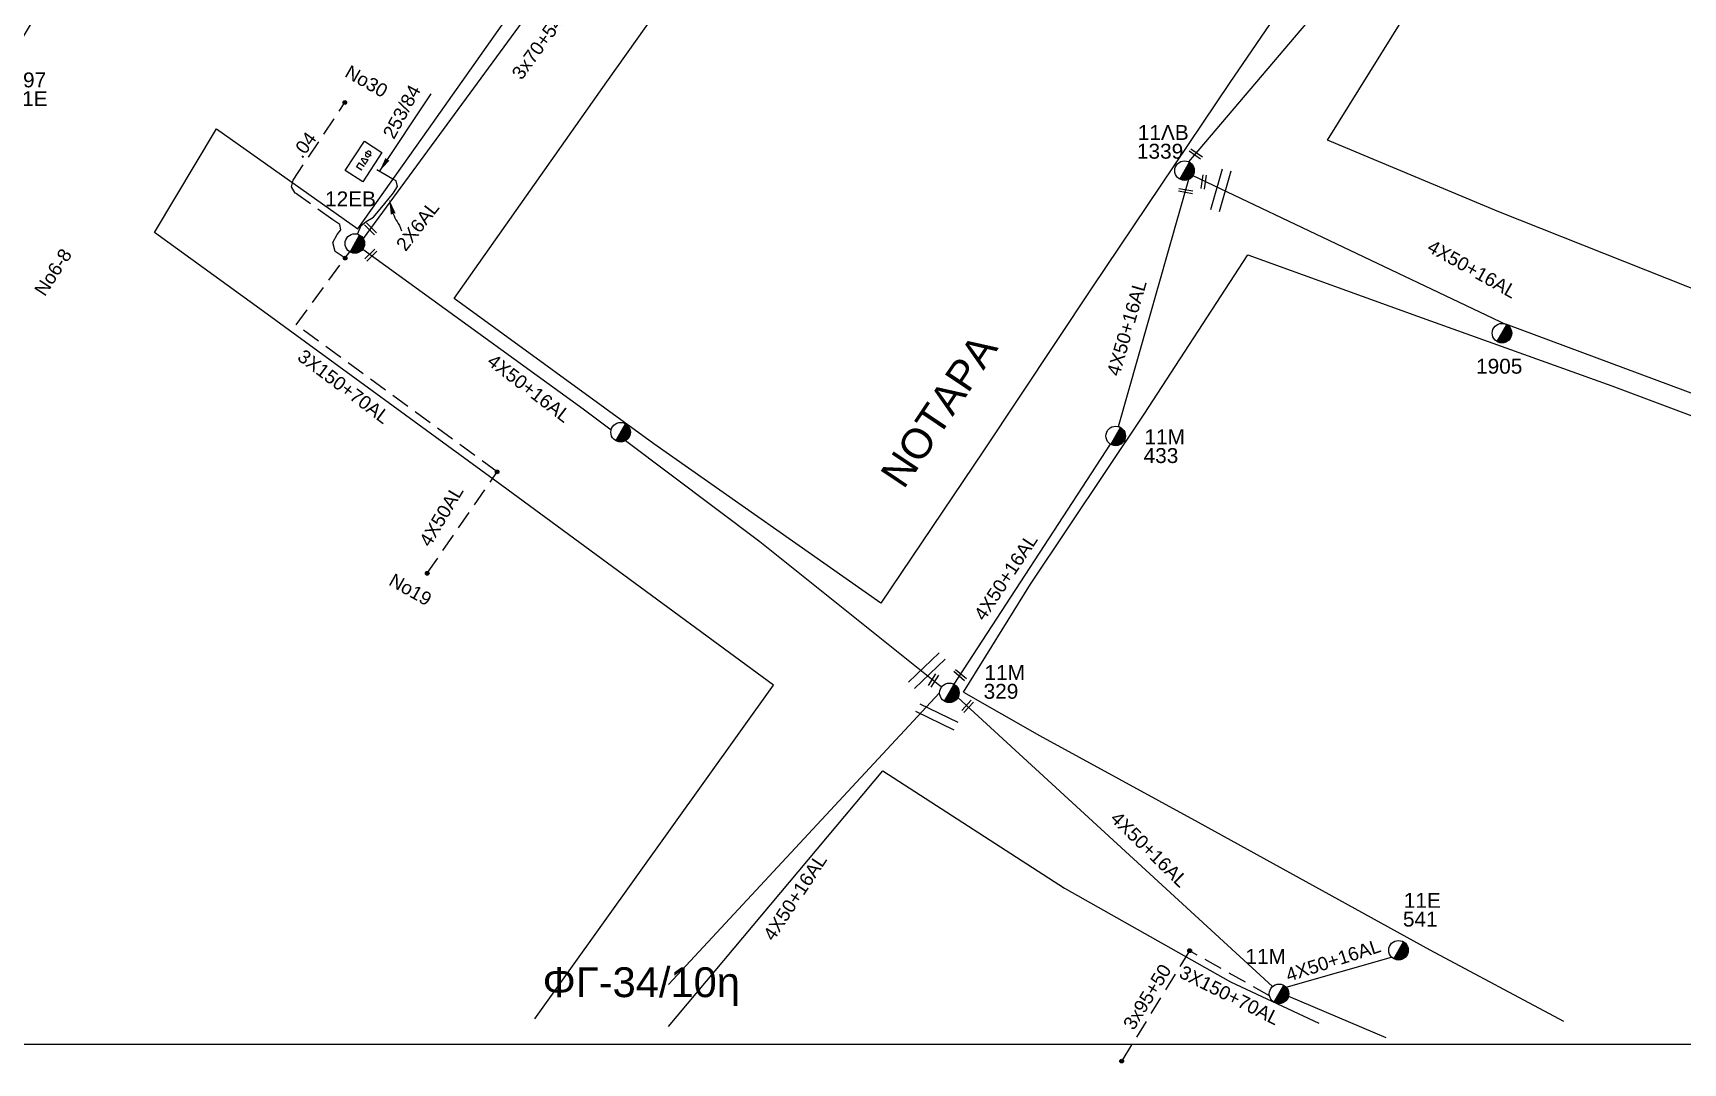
# Model space of a CAD drawing. Header units: millimetres. Extents: x -2238 to -1136, y 747 to 1272.
# Drawn here: x -1761.1 to -1647.4, y 755.7 to 826.6 of the extents above; entities that cross this region are included whole.
import ezdxf

# ---------------------------------------------------------------- set-up
doc = ezdxf.new("R2010")
doc.units = ezdxf.units.MM
doc.linetypes.add('DASHED', pattern=[19.05, 12.7, -6.35])
for name, color, linetype in [('Pillar (ΠΔΦ) Δημοτικού Φωτισμού', 7, 'Continuous'), ('Γυμνά εναέρια ΧΤ και ΦΟΠ (3Φ)   4x50+16AL', 7, 'Continuous'), ('Επιγραφές - Σχήματα', 7, 'Continuous'), ('Καλώδια ΧΤ   2x6AL', 7, 'DASHED'), ('Καλώδια ΧΤ   3x95+50 AL XLPE', 7, 'DASHED'), ('Μηχανική τομή', 7, 'Continuous'), ('Στύλος ΦΜ', 7, 'Continuous'), ('Στύλος ΦΜ @ 1', 7, 'Continuous'), ('Συνδέσεις', 7, 'Continuous'), ('Συνεστραμμένα ΧΤ   3x70+54.6+25 AL', 7, 'SYN_LINE'), ('Τομή', 7, 'Continuous'), ('Υπόβαθρο ΔΕΗ', 7, 'Continuous'), ('Υπόγεια Καλώδια Δικτύου ΧΤ   .04', 7, 'DASHED'), ('Υπόγεια καλώδια Δικτύου ΧΤ και Παρ. ΧΤ - 3X150+70 AL', 7, 'DASHED'), ('Υπόγεια καλώδια Παροχών ΧΤ   4x50AL', 7, 'DASHED')]:
    doc.layers.add(name, color=color, linetype=linetype)
doc.styles.add('arial', font='ARIAL.TTF')
doc.styles.get("Standard").update_dxf_attribs({"font": 'ARIAL.TTF'})
doc.linetypes.add('SYN_LINE', pattern='A,0.5,-0.0001,["/\\/\\/\\/",Standard,S=0.1,R=0,X=0,Y=-0.05],-0.25', length=0.7501)
doc.dimstyles.new('ISO-25', dxfattribs={"dimtxt": 2.5, "dimasz": 2.5, "dimexe": 1.25, "dimexo": 0.625, "dimtad": 1, "dimtxsty": 'Standard', "dimcen": 2.5, "dimadec": 0, "dimazin": 0, "dimtfac": 1, "dimtmove": 0, "dimatfit": 3, "dimfxl": 1, "dimarcsym": 0})

# ---------------------------------------------------------------- blocks, each defined once
blk = doc.blocks.new('ΥΠΑΡΧΩΝ ΤΣΙΜΕΝΤΕΝΙΟΣ ΣΤΥΛΟΣ')
at = {"layer": 'Στύλος ΦΜ'}
blk.add_hatch(color=256, dxfattribs=at).paths.add_polyline_path([(-1.29, -2.28, 0.574793), (2.62, 0, 0.268822), (1.3, 2.27)])
blk.add_line((-1.29, -2.28), (1.3, 2.27), dxfattribs=at)
blk.add_circle((0, 0), 2.62, dxfattribs=at)
at = {"layer": 'Στύλος ΦΜ', "flags": 4}
for tag, p in [('ΑΡΙΘΜΟΣ', (-4.68, 8.05)), ('ΤΥΠΟΣ', (-4.91, 3.03))]:
    blk.add_attdef(tag, p, '', height=4, dxfattribs=at)
blk = doc.blocks.new('_ΣΥΝΔΕΣΗ')
at = {"layer": 'Συνδέσεις', "linetype": 'SYN_LINE', "ltscale": 40}
blk.add_hatch(color=256, dxfattribs=at).paths.add_polyline_path([(0.5, -0.01, 1), (-0.5, -0.01, 1)])
at = {"layer": 'Συνδέσεις'}
blk.add_circle((0, -0.01), 0.5, dxfattribs=at)
blk = doc.blocks.new('ΜΗΧΑΝΙΚΗ ΤΟΜΗ')
at = {"layer": 'Μηχανική τομή', "ltscale": 40}
for p, q in [((-1.89, 0.78), (1.89, 0.78)), ((1.89, 0), (-1.89, 0))]:
    blk.add_line(p, q, dxfattribs=at)
blk = doc.blocks.new('ΤΟΜΗ')
at = {"layer": 'Τομή', "ltscale": 40}
for p, q in [((-5.68, 0), (5.68, 0)), ((5.68, -2.33), (-5.68, -2.33))]:
    blk.add_line(p, q, dxfattribs=at)
blk = doc.blocks.new('PILLAR ΔΗΜΟΤΙΚΟΥ ΦΩΤΙΣΜΟΥ')
at = {"layer": 'Pillar (ΠΔΦ) Δημοτικού Φωτισμού', "ltscale": 40}
for p, q in [((-3.64, 2), (3.07, 2)), ((-3.64, -2), (-3.64, 2)), ((3.07, 2), (3.07, -2)), ((3.07, -2), (-3.64, -2))]:
    blk.add_line(p, q, dxfattribs=at)
at = {"layer": 'Pillar (ΠΔΦ) Δημοτικού Φωτισμού', "insert": (-2.13, 0.69), "char_height": 1.3575, "width": 109.961, "attachment_point": 1}
blk.add_mtext('{\\fArial|b1|i0|c161|p34;ΠΔΦ}', dxfattribs=at)

msp = doc.modelspace()

# ---------------------------------------------------------------- linework, layer by layer
at = {"layer": 'Γυμνά εναέρια ΧΤ και ΦΟΠ (3Φ)   4x50+16AL', "color": 5, "ltscale": 0.1}
for points in [[(-1681.48, 817.72), (-1647.69, 857.5)], [(-1686.32, 799.5), (-1681.47, 816.52)], [(-1697.64, 781.76), (-1686.87, 798.29)], [(-1697.39, 780.84), (-1675.71, 760.95)], [(-1674.78, 760.91), (-1667.51, 762.98), (-1667.51, 762.98), (-1667.51, 762.98)], [(-1674.61, 760.29), (-1667.91, 757.45)]]:
    msp.add_lwpolyline(points, dxfattribs=at)
at = {"layer": 'Γυμνά εναέρια ΧΤ και ΦΟΠ (3Φ)   4x50+16AL', "color": 85, "ltscale": 0.1}
for points in [[(-1681.19, 816.78), (-1659.58, 806.51)], [(-1659.67, 806.56), (-1632.89, 796.61), (-1604.27, 790.5), (-1577.27, 773.96)]]:
    msp.add_lwpolyline(points, dxfattribs=at)
at = {"layer": 'Γυμνά εναέρια ΧΤ και ΦΟΠ (3Φ)   4x50+16AL', "color": 6, "ltscale": 0.1}
for points in [[(-1738.37, 811.71), (-1723.2, 800.72), (-1721.27, 799.27)], [(-1720.28, 798.53), (-1711.03, 791.59), (-1698.5, 781.59)]]:
    msp.add_lwpolyline(points, dxfattribs=at)
at = {"layer": 'Γυμνά εναέρια ΧΤ και ΦΟΠ (3Φ)   4x50+16AL', "color": 62, "ltscale": 0.1}
msp.add_lwpolyline([(-1717.32, 761.08), (-1698.64, 781.16)], dxfattribs=at)
at = {"layer": 'Επιγραφές - Σχήματα', "ltscale": 0.1}
msp.add_lwpolyline([(-1243.78, 1256.38), (-2237.36, 1256.38), (-2237.36, 756.99), (-1243.78, 756.99)], close=True, dxfattribs=at)
msp.add_lwpolyline([(-1736.27, 814.14), (-1736.22, 814), (-1736.16, 813.87), (-1736.09, 813.74), (-1736.01, 813.61), (-1735.93, 813.48), (-1735.85, 813.33), (-1735.77, 813.16), (-1735.71, 812.97)], dxfattribs=at)
at = {"layer": 'Επιγραφές - Σχήματα'}
msp.add_solid([(-1736.44, 814.1), (-1736.55, 815.13), (-1736.11, 814.19)], dxfattribs=at)
at = {"layer": 'Καλώδια ΧΤ   2x6AL', "color": 6, "linetype": 'DASHED', "ltscale": 0.1}
msp.add_lwpolyline([(-1738.73, 812.75), (-1738.49, 813.34), (-1738.14, 813.61), (-1737.64, 813.92), (-1736.85, 814.86), (-1736.26, 815.6), (-1735.99, 816.02), (-1736.07, 816.41), (-1736.29, 816.54), (-1737.7, 817.34)], dxfattribs=at)
at = {"layer": 'Καλώδια ΧΤ   3x95+50 AL XLPE', "color": 5, "linetype": 'DASHED', "ltscale": 0.1}
msp.add_lwpolyline([(-1681.43, 763.42), (-1686.1, 755.82)], dxfattribs=at)
at = {"layer": 'Συνεστραμμένα ΧΤ   3x70+54.6+25 AL', "color": 6, "linetype": 'SYN_LINE', "ltscale": 10}
msp.add_lwpolyline([(-1726.57, 828.48), (-1738.35, 812.45)], dxfattribs=at)
at = {"layer": 'Υπόβαθρο ΔΕΗ', "ltscale": 0.1}
for points in [[(-1726.52, 758.73), (-1710.08, 781.7), (-1728.79, 795.44), (-1745.22, 807.41), (-1752.72, 812.86), (-1748.44, 819.99), (-1738.72, 813.11), (-1733.85, 819.98), (-1726.18, 830.84), (-1718.49, 841.39), (-1711.33, 851.53), (-1703.34, 862.61), (-1699.98, 867.34), (-1711.78, 871.43), (-1719.66, 874.15), (-1730.38, 877.8), (-1732.73, 874.15), (-1741.91, 858.97), (-1749.72, 846.16), (-1756.56, 835.04), (-1764.12, 822.46)], [(-1691.78, 864.31), (-1677.05, 859.05), (-1658.43, 852.61), (-1667.77, 839.11), (-1678.65, 823.19), (-1688.16, 809.06), (-1695.62, 797.83), (-1702.69, 787.35), (-1718.32, 798.32), (-1732.07, 808.32), (-1721.56, 823.23), (-1709.37, 840.39), (-1700.66, 852.07), (-1694.06, 861.07), (-1691.78, 864.31)], [(-1671.93, 819.21), (-1663.81, 832.24), (-1652.24, 850.52), (-1633.41, 843.9), (-1619.33, 838.94), (-1605.99, 834.33), (-1590.64, 828.77), (-1567.9, 820.57), (-1570.42, 813.25), (-1575.06, 799.81), (-1579.09, 788.17), (-1580.7, 782.94), (-1585.82, 784.98), (-1591.27, 787.1), (-1596.55, 789.12), (-1602.34, 791.37), (-1609.05, 794.04), (-1616.97, 797.17), (-1627.54, 801.38), (-1641.31, 806.82), (-1660.12, 814.28), (-1671.93, 819.21)], [(-1697, 781.21), (-1692.37, 788.64), (-1684.56, 800.35), (-1677.41, 811.33), (-1665.72, 807.11), (-1652.35, 802.3), (-1638.75, 797.2), (-1623.33, 791.19), (-1607.33, 784.89), (-1597.01, 780.92), (-1584.3, 776.12), (-1590.06, 760.38)], [(-1697, 781.21), (-1691.77, 778.24), (-1680.83, 772.27), (-1664.87, 763.47), (-1655.68, 758.56)], [(-1717.32, 758.19), (-1702.55, 775.8), (-1702.55, 775.8), (-1690.04, 767.73), (-1678.6, 761.28), (-1672.53, 758.43)]]:
    msp.add_lwpolyline(points, dxfattribs=at)
at = {"layer": 'Υπόγεια Καλώδια Δικτύου ΧΤ   .04', "color": 6, "linetype": 'DASHED', "ltscale": 0.1}
msp.add_lwpolyline([(-1739.58, 811.1), (-1740.27, 811.56), (-1740.43, 812.17), (-1740.14, 812.71), (-1739.88, 813.04), (-1739.94, 813.42), (-1740.43, 813.72), (-1743.02, 815.57), (-1743.27, 816), (-1743.17, 816.46), (-1739.61, 821.8)], dxfattribs=at)
at = {"layer": 'Υπόγεια καλώδια Δικτύου ΧΤ και Παρ. ΧΤ - 3X150+70 AL', "color": 6, "linetype": 'DASHED', "ltscale": 0.1}
msp.add_lwpolyline([(-1729.12, 796.38), (-1742.96, 806.51), (-1739.27, 811.53)], dxfattribs=at)
at = {"layer": 'Υπόγεια καλώδια Δικτύου ΧΤ και Παρ. ΧΤ - 3X150+70 AL', "color": 5, "linetype": 'DASHED', "ltscale": 0.1}
msp.add_lwpolyline([(-1675.92, 760.32), (-1681.42, 763.41), (-1681.42, 763.41)], dxfattribs=at)
at = {"layer": 'Υπόγεια καλώδια Παροχών ΧΤ   4x50AL', "color": 6, "linetype": 'DASHED', "ltscale": 0.1}
msp.add_lwpolyline([(-1733.93, 789.4), (-1729.12, 796.38)], dxfattribs=at)

# ---------------------------------------------------------------- block references
at = {"layer": 'Pillar (ΠΔΦ) Δημοτικού Φωτισμού', "ltscale": 0.1, "xscale": 0.3592200950471759, "yscale": 0.3592200950471759, "zscale": 0.3592200950471759, "rotation": 56.99914839759339}
msp.add_blockref('PILLAR ΔΗΜΟΤΙΚΟΥ ΦΩΤΙΣΜΟΥ', (-1738.26, 817.84), dxfattribs=at)
at = {"layer": 'Μηχανική τομή', "ltscale": 0.1}
for p, xscale, yscale, zscale, rotation in [((-1680.94, 818.34), 0.256585782176417, 0.256585782176417, 0.256585782176417, 144.692606636028), ((-1680.35, 816.33), 0.256585782176474, 0.256585782176474, 0.256585782176474, 81.83975587750578), ((-1681.71, 815.61), 0.2565857821764317, 0.2565857821764317, 0.2565857821764317, 350.111207825269), ((-1737.91, 813.04), 0.256585782176544, 0.256585782176544, 0.256585782176544, 314.7834172986682), ((-1737.75, 811.23), 0.2565857821765699, 0.2565857821765699, 0.2565857821765699, 43.65016037580379), ((-1698.98, 781.97), 0.2565857821764677, 0.2565857821764677, 0.2565857821764677, 58.10294595444462), ((-1697.17, 782.47), 0.2565857821763588, 0.2565857821763588, 0.2565857821763588, 140.1161219661271), ((-1696.64, 780.17), 0.2565857821765421, 0.2565857821765421, 0.2565857821765421, 47.35818015781751)]:
    msp.add_blockref('ΜΗΧΑΝΙΚΗ ΤΟΜΗ', p, dxfattribs=dict(at, xscale=xscale, yscale=yscale, zscale=zscale, rotation=rotation))
at = {"layer": 'Στύλος ΦΜ @ 1', "ltscale": 0.1}
ref = msp.add_blockref('ΥΠΑΡΧΩΝ ΤΣΙΜΕΝΤΕΝΙΟΣ ΣΤΥΛΟΣ', (-1764.9, 824.16), dxfattribs=dict(at, xscale=0.2565857821764941, yscale=0.2565857821764941, zscale=0.2565857821764941))
ref.add_attrib('ΤΥΠΟΣ', '11E', (-1762.63, 821.56), dxfattribs={"layer": 'Στύλος ΦΜ', "height": 1.026, "flags": 4})
ref.add_attrib('ΑΡΙΘΜΟΣ', '497', (-1762.57, 822.85), dxfattribs={"layer": 'Στύλος ΦΜ', "height": 1.026, "flags": 4})
ref = msp.add_blockref('ΥΠΑΡΧΩΝ ΤΣΙΜΕΝΤΕΝΙΟΣ ΣΤΥΛΟΣ', (-1681.77, 817.12), dxfattribs=dict(at, xscale=0.2565857821764941, yscale=0.2565857821764941, zscale=0.2565857821764941))
ref.add_attrib('ΤΥΠΟΣ', '1339', (-1685.05, 817.94), dxfattribs={"layer": 'Στύλος ΦΜ', "height": 1.026, "flags": 4})
ref.add_attrib('ΑΡΙΘΜΟΣ', '11ΛB', (-1684.99, 819.23), dxfattribs={"layer": 'Στύλος ΦΜ', "height": 1.026, "flags": 4})
ref = msp.add_blockref('ΥΠΑΡΧΩΝ ΤΣΙΜΕΝΤΕΝΙΟΣ ΣΤΥΛΟΣ', (-1738.92, 812.1), dxfattribs=dict(at, xscale=0.2565857821764941, yscale=0.2565857821764941, zscale=0.2565857821764941))
ref.add_attrib('ΤΥΠΟΣ', '12EB', (-1740.97, 814.66), dxfattribs={"layer": 'Στύλος ΦΜ', "height": 1.026, "flags": 4})
ref = msp.add_blockref('ΥΠΑΡΧΩΝ ΤΣΙΜΕΝΤΕΝΙΟΣ ΣΤΥΛΟΣ', (-1659.91, 805.93), dxfattribs=dict(at, xscale=0.2565857821764941, yscale=0.2565857821764941, zscale=0.2565857821764941))
ref.add_attrib('ΤΥΠΟΣ', '1905', (-1661.69, 803.14), dxfattribs={"layer": 'Στύλος ΦΜ', "height": 1.026, "flags": 4})
at = {"layer": 'Στύλος ΦΜ @ 1', "ltscale": 0.1, "xscale": 0.2565857821764941, "yscale": 0.2565857821764941, "zscale": 0.2565857821764941}
msp.add_blockref('ΥΠΑΡΧΩΝ ΤΣΙΜΕΝΤΕΝΙΟΣ ΣΤΥΛΟΣ', (-1720.61, 799.11), dxfattribs=at)
at = {"layer": 'Στύλος ΦΜ @ 1', "ltscale": 0.1}
ref = msp.add_blockref('ΥΠΑΡΧΩΝ ΤΣΙΜΕΝΤΕΝΙΟΣ ΣΤΥΛΟΣ', (-1686.51, 798.85), dxfattribs=dict(at, xscale=0.2565857821764941, yscale=0.2565857821764941, zscale=0.2565857821764941))
ref.add_attrib('ΤΥΠΟΣ', '433', (-1684.59, 796.99), dxfattribs={"layer": 'Στύλος ΦΜ', "height": 1.026, "flags": 4})
ref.add_attrib('ΑΡΙΘΜΟΣ', '11M', (-1684.53, 798.28), dxfattribs={"layer": 'Στύλος ΦΜ', "height": 1.026, "flags": 4})
ref = msp.add_blockref('ΥΠΑΡΧΩΝ ΤΣΙΜΕΝΤΕΝΙΟΣ ΣΤΥΛΟΣ', (-1697.97, 781.17), dxfattribs=dict(at, xscale=0.2565857821764941, yscale=0.2565857821764941, zscale=0.2565857821764941))
ref.add_attrib('ΤΥΠΟΣ', '329', (-1695.61, 780.76), dxfattribs={"layer": 'Στύλος ΦΜ', "height": 1.026, "flags": 4})
ref.add_attrib('ΑΡΙΘΜΟΣ', '11M', (-1695.55, 782.05), dxfattribs={"layer": 'Στύλος ΦΜ', "height": 1.026, "flags": 4})
ref = msp.add_blockref('ΥΠΑΡΧΩΝ ΤΣΙΜΕΝΤΕΝΙΟΣ ΣΤΥΛΟΣ', (-1667.03, 763.45), dxfattribs=dict(at, xscale=0.2565857821764941, yscale=0.2565857821764941, zscale=0.2565857821764941))
ref.add_attrib('ΤΥΠΟΣ', '541', (-1666.73, 765.08), dxfattribs={"layer": 'Στύλος ΦΜ', "height": 1.026, "flags": 4})
ref.add_attrib('ΑΡΙΘΜΟΣ', '11E', (-1666.67, 766.37), dxfattribs={"layer": 'Στύλος ΦΜ', "height": 1.026, "flags": 4})
ref = msp.add_blockref('ΥΠΑΡΧΩΝ ΤΣΙΜΕΝΤΕΝΙΟΣ ΣΤΥΛΟΣ', (-1675.26, 760.45), dxfattribs=dict(at, xscale=0.2565857821764941, yscale=0.2565857821764941, zscale=0.2565857821764941))
ref.add_attrib('ΤΥΠΟΣ', '11M', (-1677.58, 762.51), dxfattribs={"layer": 'Στύλος ΦΜ', "height": 1.026, "flags": 4})
at = {"layer": 'Συνδέσεις', "ltscale": 0.1, "xscale": 0.2565857821764941, "yscale": 0.2565857821764941, "zscale": 0.2565857821764941}
for p in [(-1739.61, 821.81), (-1739.58, 811.1), (-1729.12, 796.38), (-1733.93, 789.4), (-1681.42, 763.42), (-1686.1, 755.82)]:
    msp.add_blockref('_ΣΥΝΔΕΣΗ', p, dxfattribs=at)
at = {"layer": 'Τομή', "ltscale": 0.1}
for p, xscale, yscale, zscale, rotation in [((-1679.56, 815.84), 0.256585782176291, 0.256585782176291, 0.256585782176291, 74.300777918331), ((-1699.73, 782.91), 0.2565857821764179, 0.2565857821764179, 0.2565857821764179, 43.50668183645916), ((-1698.96, 779.24), 0.2565857821763955, 0.2565857821763955, 0.2565857821763955, 154.2241673734468)]:
    msp.add_blockref('ΤΟΜΗ', p, dxfattribs=dict(at, xscale=xscale, yscale=yscale, zscale=zscale, rotation=rotation))

# ---------------------------------------------------------------- texts
at = {"layer": 'Γυμνά εναέρια ΧΤ και ΦΟΠ (3Φ)   4x50+16AL', "color": 7, "ltscale": 0.1, "char_height": 0.924, "width": 86.4036, "attachment_point": 1}
for insert, rotation in [((-1664.68, 812.41), 330.6629), ((-1687.15, 803.17), 73.7268), ((-1729.32, 804.57), 322.5192), ((-1696.34, 786.57), 56.6), ((-1686.3, 773.1), 315.6827), ((-1710.86, 764.53), 56.6), ((-1674.9, 762.15), 17.9642)]:
    msp.add_mtext('4X50+16AL', dxfattribs=dict(at, insert=insert, rotation=rotation))
at = {"layer": 'Επιγραφές - Σχήματα', "ltscale": 0.1, "attachment_point": 1, "style": 'arial'}
for s, insert, char_height, width, rotation in [('No30', (-1739.23, 824.43), 0.924, 86.4036, 330.4395), ('{\\fArial|b0|i0|c161|p34;253/84}', (-1737.04, 819.66), 0.9237, 48.2615, 61.4516), ('No19', (-1736.2, 789.44), 0.924, 86.4036, 330.4395)]:
    msp.add_mtext(s, dxfattribs=dict(at, insert=insert, char_height=char_height, width=width, rotation=rotation))
at = {"layer": 'Επιγραφές - Σχήματα', "ltscale": 0.1, "insert": (-1761.05, 808.91), "char_height": 0.924, "width": 2.8071, "attachment_point": 1, "rotation": 56.9071}
msp.add_mtext('No6-8', dxfattribs=at)
at = {"layer": 'Επιγραφές - Σχήματα', "ltscale": 0.1, "insert": (-1698.68, 800.58), "char_height": 2.053, "attachment_point": 5, "rotation": 56.2239}
msp.add_mtext('ΝΟΤΑΡΑ', dxfattribs=at)
at = {"layer": 'Επιγραφές - Σχήματα', "ltscale": 0.1, "insert": (-1719.19, 760.94), "char_height": 2.053, "width": 6.306, "attachment_point": 5}
msp.add_mtext('ΦΓ-34/10η', dxfattribs=at)
at = {"layer": 'Καλώδια ΧΤ   2x6AL', "color": 7, "linetype": 'DASHED', "ltscale": 0.1, "insert": (-1736.15, 812.07), "char_height": 0.924, "width": 86.4036, "attachment_point": 1, "rotation": 52.1539}
msp.add_mtext('2X6AL', dxfattribs=at)
at = {"layer": 'Καλώδια ΧΤ   3x95+50 AL XLPE', "linetype": 'DASHED', "ltscale": 0.1, "insert": (-1686.06, 758.37), "char_height": 0.924, "width": 86.4036, "attachment_point": 1, "rotation": 58.0239}
msp.add_mtext('3x95+50', dxfattribs=at)
at = {"layer": 'Συνεστραμμένα ΧΤ   3x70+54.6+25 AL', "color": 7, "linetype": 'DASHED', "ltscale": 0.1, "insert": (-1728.18, 823.84), "char_height": 0.9237, "width": 86.4036, "attachment_point": 1, "rotation": 54.0999}
msp.add_mtext('3x70+54.6+25AL', dxfattribs=at)
at = {"layer": 'Υπόγεια Καλώδια Δικτύου ΧΤ   .04', "color": 7, "linetype": 'DASHED', "ltscale": 0.1, "insert": (-1743.3, 818.43), "char_height": 0.924, "width": 86.4036, "attachment_point": 1, "rotation": 54.0673}
msp.add_mtext('.04', dxfattribs=at)
at = {"layer": 'Υπόγεια καλώδια Δικτύου ΧΤ και Παρ. ΧΤ - 3X150+70 AL', "color": 7, "linetype": 'DASHED', "ltscale": 0.1, "char_height": 0.924, "width": 86.4036, "attachment_point": 1}
for insert, rotation in [((-1742.39, 804.88), 323.0058), ((-1681.81, 762.45), 333.3731)]:
    msp.add_mtext('3X150+70AL', dxfattribs=dict(at, insert=insert, rotation=rotation))
at = {"layer": 'Υπόγεια καλώδια Παροχών ΧΤ   4x50AL', "color": 7, "linetype": 'DASHED', "ltscale": 0.1, "insert": (-1734.54, 791.62), "char_height": 0.924, "width": 86.4036, "attachment_point": 1, "rotation": 59.1359}
msp.add_mtext('4X50AL', dxfattribs=at)

# ---------------------------------------------------------------- leaders
at = {"layer": 'Επιγραφές - Σχήματα', "ltscale": 0.1}
msp.add_leader([(-1737.23, 817.06), (-1733.67, 822.4)], dimstyle='ISO-25', override={"dimasz": 1, "dimgap": 0.625, "dimtad": 0}, dxfattribs=at)

doc.saveas('drawing.dxf')
